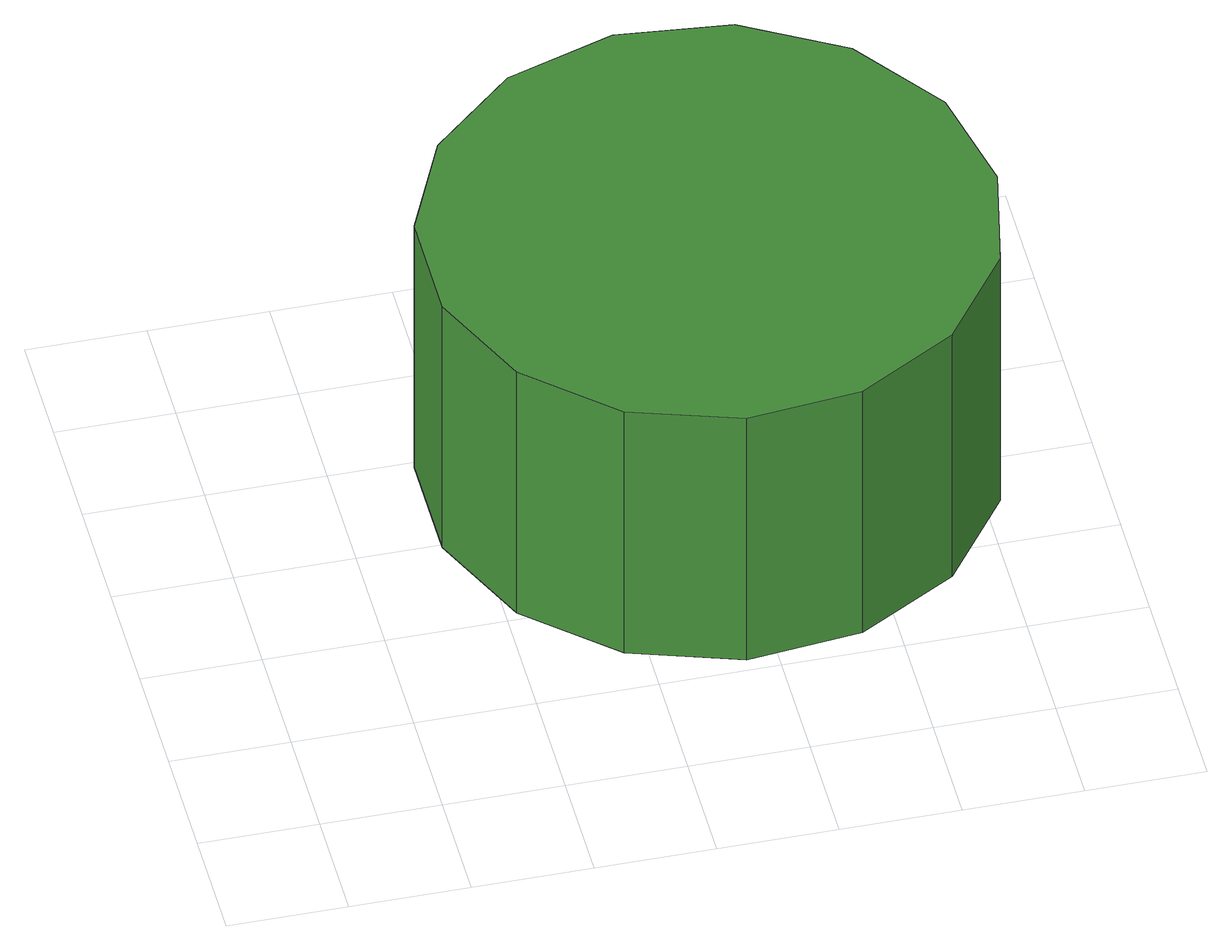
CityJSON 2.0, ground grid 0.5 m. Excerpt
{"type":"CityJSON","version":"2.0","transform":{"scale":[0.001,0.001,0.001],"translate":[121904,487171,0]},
"CityObjects":{
"tree1":{"type":"SolitaryVegetationObject","attributes":{"function":"something"},"geometry":[{"type":"MultiSurface","lod":"1","boundaries":[[[0,1,2,3,4,5,6,7,8,9,10,11,12,13,14]],[[15,16,17,18,19,20,21,22,23,24,25,26,27,28,29]],[[0,29,28,1]],[[1,28,27,2]],[[2,27,26,3]],[[3,26,25,4]],[[4,25,24,5]],[[5,24,23,6]],[[6,23,22,7]],[[7,22,21,8]],[[8,21,20,9]],[[9,20,19,10]],[[10,19,18,11]],[[11,18,17,12]],[[12,17,16,13]],[[13,16,15,14]],[[14,15,29,0]]]}]}
},
"vertices":[
[3167,1727,2257],[3066,2204,2257],[2779,2598,2257],[2357,2842,2257],[1872,2893,2257],[1408,2742,2257],[1046,2416,2257],[847,1971,2257],[847,1483,2257],[1046,1038,2257],[1408,711,2257],[1872,561,2257],[2357,612,2257],[2779,855,2257],[3066,1250,2257],[3066,1250,967],[2779,855,967],[2357,612,967],[1872,561,967],[1408,711,967],[1046,1038,967],[847,1483,967],[847,1971,967],[1046,2416,967],[1408,2742,967],[1872,2893,967],[2357,2842,967],[2779,2598,967],[3066,2204,967],[3167,1727,967]
]}
